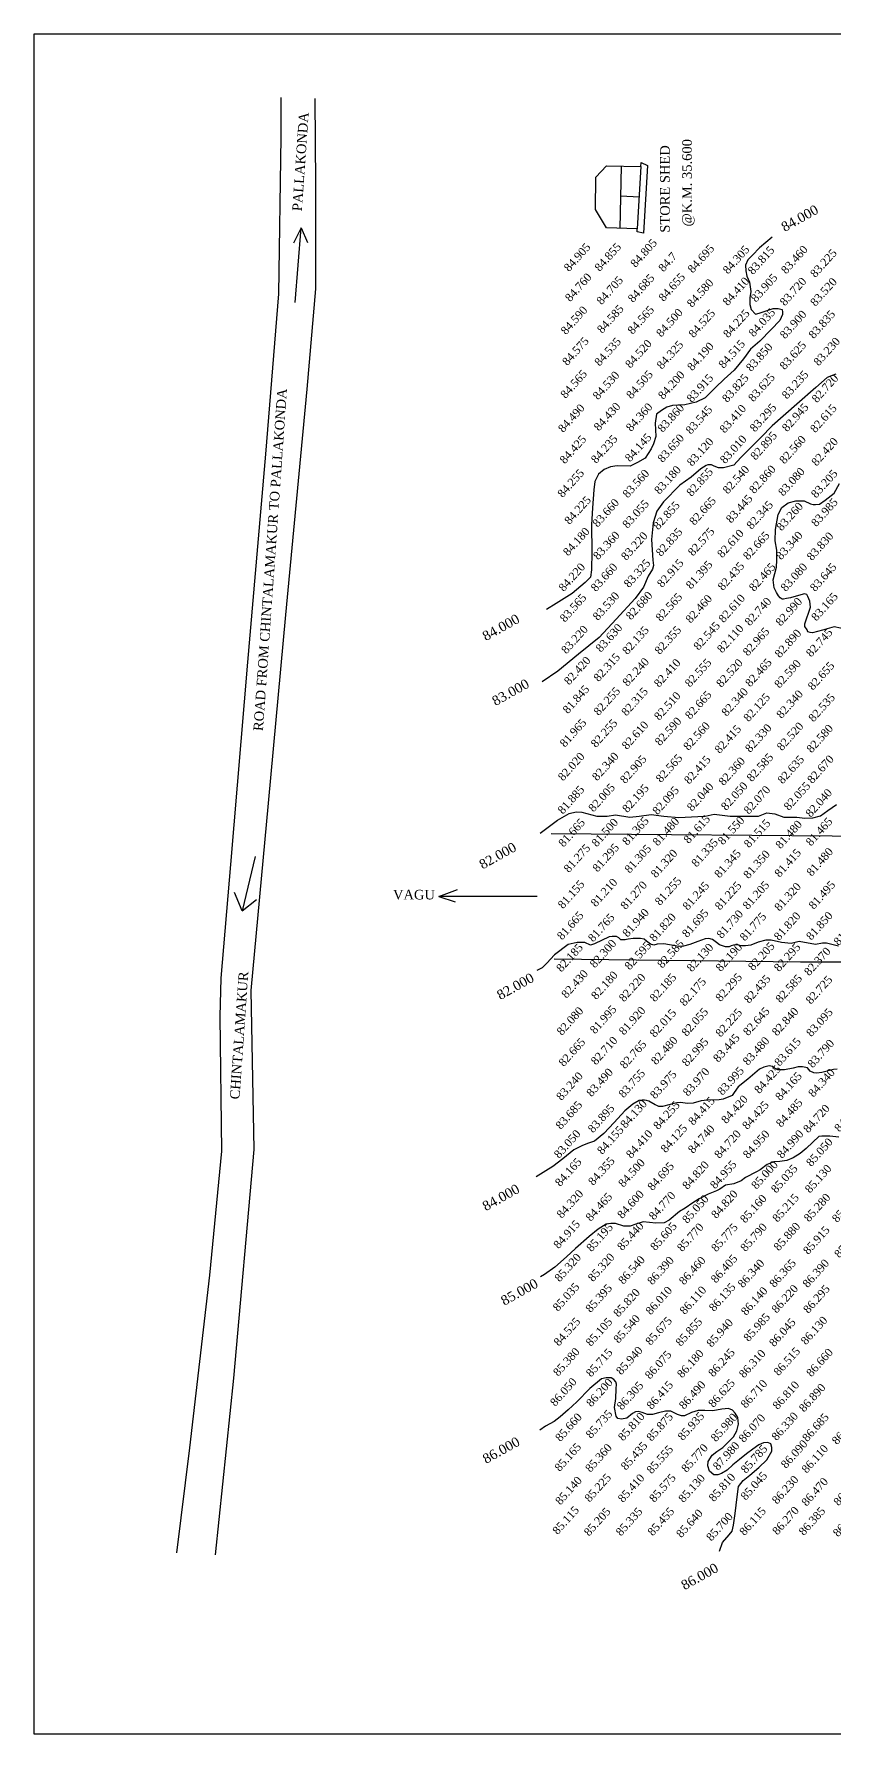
# Model space of a CAD drawing. Header units: millimetres. Extents: x 0 to 743, y 0 to 531.
# Drawn here: x 0 to 250, y 0 to 531 of the extents above; entities that cross this region are included whole.
import ezdxf

# ---------------------------------------------------------------- set-up
doc = ezdxf.new("R2010")
doc.units = ezdxf.units.MM
doc.header["$MEASUREMENT"] = 0
for name, color, linetype in [('CONTOUR', 31, 'Continuous'), ('CONTOUR TEXT', 31, 'Continuous'), ('LEVELS', 6, 'Continuous'), ('NALA', 4, 'Continuous'), ('TEXT', 7, 'Continuous')]:
    doc.layers.add(name, color=color, linetype=linetype)
for name, color, linetype, lineweight in [('MISC', 3, 'Continuous', 30), ('ROAD', 1, 'Continuous', 30), ('TITLE', 7, 'Continuous', 30)]:
    doc.layers.add(name, color=color, linetype=linetype, lineweight=lineweight)
doc.styles.get("Standard").update_dxf_attribs({"font": 'TIMES.TTF'})

msp = doc.modelspace()

# ---------------------------------------------------------------- linework, layer by layer
at = {"layer": 'CONTOUR'}
for points in [[(230.4, 467.52), (226.43, 464.2), (224.24, 461.89), (222.84, 460.4), (222.14, 458.74), (222.2, 457.02), (222.52, 455.36), (223.32, 453.49), (223.75, 450.54), (223.43, 448.62), (223.43, 446.53), (223.86, 444.98), (225.2, 443.48), (226.38, 443.8), (229.17, 444.71), (230.72, 445.3), (232.28, 445.24), (233.51, 444.98), (233.62, 444.12), (233.62, 443.37), (232.81, 441.55), (230.13, 438.66), (226.59, 435.02), (223.64, 432.51), (221.45, 429.51), (218.6, 425.98), (215.39, 423.14), (212.71, 420.57), (209.47, 417.37), (206.69, 416.03), (203.2, 415.18), (199.34, 414.91), (197.57, 414.43), (195.86, 413.41), (194.3, 412.23), (193.87, 409.39), (194.09, 405.27), (193.39, 402.97), (192.69, 401.42), (190.8, 398.53), (188.39, 397.14), (186.14, 396.01), (182.06, 396.07), (179.97, 395.8), (177.94, 394.99), (176.17, 393.5), (175.1, 391.25), (174.77, 388.57), (174.34, 382.95), (173.97, 377.65), (174.12, 369.25), (174.07, 363.58), (173.69, 361.33), (172.08, 359.67), (168.01, 356.19), (163.02, 353.15), (160.02, 351.28)], [(250.26, 424.72), (247.56, 423.71), (244.02, 420.55), (238.16, 415.37), (230.45, 408.55), (226.87, 404.93), (220.62, 398.75), (218.43, 396.27), (215.18, 395.47), (213.66, 395.43), (212.36, 396.02), (211.43, 396.4), (211.18, 396.44), (210.38, 396.44), (209.83, 396.19), (208.14, 395.18), (205.11, 392.52), (201.61, 390.08), (196.49, 384.87), (194.42, 381.92), (193.28, 378.3), (192.74, 373.08), (193.16, 366.69), (193.37, 364.96), (193.03, 363.83), (191.76, 361.68), (190.29, 358.19), (187.63, 354.65), (181.77, 348.25), (176.37, 342.45), (169.97, 337.27), (163.54, 331.98), (158.61, 328.61)], [(253.77, 345.02), (249.72, 345.86), (246.1, 344.77), (243.02, 343.97), (242.26, 344.01), (241.59, 344.3), (241.3, 344.89), (240.66, 345.9), (240.66, 346.75), (242.35, 351.97), (242.14, 353.82), (241.59, 355.29), (241.25, 355.92), (240.54, 356.13), (238.6, 355.59), (236.11, 354.91), (234.85, 354.66), (233.92, 354.41), (233.54, 354.45), (232.95, 354.83), (232.4, 355.46), (231.77, 356.51), (231.01, 357.99), (230.74, 360.47), (231.8, 364.42), (231.84, 366.65), (231.88, 369.73), (231.33, 372.71), (231.5, 376.21), (232.34, 380.87), (233.48, 383.06), (235.46, 384.58), (237.82, 385.17), (240.39, 385.17), (242.37, 384.28), (243.22, 383.99), (243.93, 383.99), (245.2, 384.12), (246.97, 385.42), (249.79, 387.57), (251.44, 390.6)], [(157.98, 281.36), (163.36, 285.45), (167.09, 287.52), (169.21, 288.03), (171.05, 287.93), (175.7, 286.69), (178.96, 286.69), (181.54, 287.06), (185.96, 286.42), (188.9, 286.65), (192.63, 287.15), (196.64, 286.69), (201.24, 286.23), (207.21, 286.6), (209.47, 286.64), (212.27, 287.33), (217.34, 286.64), (222.58, 286.69), (226.17, 286.64), (228.8, 287.7), (231.24, 287.43), (234.04, 286.37), (238.09, 286.32), (240.62, 286.05), (243.09, 286.15), (245.48, 286.8), (247.83, 288.41), (250.5, 290.34)], [(251.17, 246.07), (247.39, 246.99), (246.16, 246.99), (243.95, 246.62), (238.89, 247.49), (236.36, 246.94), (233.37, 247.17), (230.1, 247.95), (228.4, 248), (226, 247.31), (223.75, 246.39), (222.05, 246.16), (220.8, 246.21), (219.42, 246.48), (218.36, 246.39), (217.58, 246.21), (217.03, 245.88), (215.88, 245.88), (213.99, 246.53), (213.07, 247.22), (211.83, 248.14), (210.63, 248.46), (209.53, 248.41), (207.18, 247.54), (204.74, 246.58), (202.72, 246.07), (201.29, 245.93), (198.39, 246.48), (196.55, 246.85), (194.57, 246.67), (193.51, 246.35), (192.41, 246.71), (191.21, 247.59), (190.47, 248.23), (189.32, 248.51), (188.08, 248.51), (187.48, 248.51), (187.07, 248.46), (185.5, 248.23), (184.95, 248.14), (184.54, 248.09), (183.99, 248.05), (183.16, 248.09), (182.79, 248.46), (182.56, 248.69), (181.78, 249.06), (180.49, 249.06), (179.52, 249.01), (174.96, 246.81), (173.72, 246.44), (171.97, 247.17), (169.58, 247.27), (166.77, 246.58), (162.49, 243.36), (160.05, 240.74), (158.67, 239.31), (157, 238.46)], [(250.68, 207.69), (249.59, 207.6), (245.88, 206.61), (244.37, 206.42), (243.42, 206.51), (242.33, 207.04), (241.45, 208.06), (239.84, 208.42), (238.56, 208.35), (236.92, 207.99), (234.29, 207.4), (232.22, 207.5), (231.17, 207.96), (230.48, 208.48), (229.46, 208.71), (227.82, 208.32), (226.44, 207.66), (222.8, 204.57), (219.81, 202.17), (218.57, 200.4), (217.88, 199.39), (215.12, 198.27), (213.87, 198.04), (210.16, 198.01), (208.25, 197.78), (205.72, 197.02), (203.98, 196.96), (202.51, 197.19), (201.69, 197.25), (200.7, 197.12), (198.53, 196.6), (196.21, 195.96), (195.09, 195.99), (194.4, 196.28), (193.91, 196.55), (191.91, 197.63), (191.15, 197.86), (190.56, 197.96), (189.87, 197.96), (188.89, 197.83), (186.88, 196.74), (184.39, 194.68), (181.14, 191.04), (177.92, 187.56), (174.97, 185.17), (172.81, 184.45), (171.03, 183.76), (168.5, 182.45), (165.12, 179.66), (162, 177.3), (156.75, 173.98)], [(251.19, 186.47), (248.38, 186.77), (246.76, 186.77), (245.87, 186.77), (244.98, 186.6), (243.14, 184.85), (241.06, 182.89), (239.14, 181.28), (237.01, 180), (234.97, 179.11), (232.84, 178.85), (230.92, 178.73), (228.88, 177.83), (226.7, 176.17), (225.55, 175.54), (222.06, 173.83), (220.7, 172.77), (218.49, 171.88), (215.89, 171.46), (214.06, 170.18), (212.99, 169.63), (210.44, 168.65), (207.63, 167.12), (205.62, 165.89), (203.24, 164.23), (201.54, 163.21), (198.3, 160.48), (196.72, 159.68), (194.08, 159.55), (190.12, 159.93), (187.91, 159.29), (186.12, 158.57), (184.16, 158.61), (181.56, 159.46), (180.07, 159.42), (178.58, 159.21), (176.07, 157.72), (173.25, 155.38), (169.05, 151.64), (166.24, 149.09), (162.53, 145.82), (159.34, 143.48), (158.1, 142.75)], [(214.01, 57.15), (214.94, 59.79), (217.04, 62.2), (217.9, 63.36), (218.36, 65.23), (218.83, 68.88), (219.22, 71.44), (219.61, 74.94), (219.92, 77.27), (221.4, 79.14), (223.42, 80.85), (226.3, 83.25), (228.79, 85.59), (230.34, 88.31), (230.29, 89.53), (229.96, 90.64), (229.04, 91.01), (227.74, 90.97), (226.3, 90.36), (224.35, 88.93), (222.45, 87.49), (220.18, 85.73), (218.18, 84.11), (216.37, 82.39), (214.61, 81.33), (213.45, 80.96), (212.2, 80.96), (210.9, 82.07), (210.3, 83.74), (210.44, 85.13), (211.69, 87.07), (213.17, 88.28), (215.03, 89.44), (216.33, 90.87), (218.37, 92.86), (219.43, 94.72), (219.89, 96.78), (219.75, 98.86), (218.87, 100.21), (217.99, 101.18), (216.78, 101.69), (214.69, 101.46), (211.86, 100.95), (209.41, 101.09), (207.27, 101), (205.28, 100.39), (203, 99.42), (202.08, 99.33), (200.82, 99.79), (198.74, 100.86), (197.16, 100.86), (194.93, 100.35), (193.08, 99.84), (191.55, 99.79), (189.83, 100.39), (188.58, 100.72), (187.79, 100.67), (186.86, 100.07), (185.1, 98.63), (183.38, 98.31), (182.25, 98.55), (181.69, 99.25), (181.22, 101.94), (181.6, 104.76), (181.73, 107.82), (181.78, 109.3), (181.64, 110), (181.04, 110.69), (180.2, 111.2), (178.58, 111.2), (177.19, 110.92), (173.48, 107.87), (169.44, 103.74), (166.75, 101.2), (164.29, 99.06), (162.39, 97.58), (159.7, 96.15), (157.85, 94.94)]]:
    msp.add_lwpolyline(points, dxfattribs=at)
at = {"layer": 'MISC'}
msp.add_lwpolyline([(178.71, 489.86), (189.4, 489.59), (188.32, 470.13), (178.71, 470.4), (175.3, 476.14), (175.39, 486.27)], close=True, dxfattribs=at)
for points in [[(182.93, 470.28), (183.41, 489.74)], [(189.4, 489.59), (189.49, 490.84), (191.46, 489.95), (190.29, 468.79), (188.23, 469.15), (188.32, 470.13)], [(183.18, 480.45), (188.87, 480.14)]]:
    msp.add_lwpolyline(points, dxfattribs=at)
at = {"layer": 'NALA'}
for points in [[(161.4, 281.28), (261.62, 280.48), (408.89, 279.3), (445.5, 279.3), (516, 258.72), (569.9, 243.73)], [(564.57, 208.25), (493.37, 226.61), (445.29, 239.47), (390.76, 239.47), (268.83, 241.1), (239.21, 241.1), (162.37, 242.01)]]:
    msp.add_lwpolyline(points, dxfattribs=at)
at = {"layer": 'ROAD'}
for points in [[(44.55, 56.63), (48.63, 89.4), (54.87, 143.36), (58.58, 182.02), (58.11, 224.11), (58.46, 236.05), (61.46, 271.57), (66.73, 334.77), (70.8, 381.74), (72.36, 399.73), (76.44, 449.8), (77.16, 498.8), (77.16, 511.18)], [(87.7, 510.83), (87.82, 484.04), (87.82, 451.37), (85.19, 420.04), (78.48, 349.56), (73.08, 290.69), (67.69, 232.19), (68.64, 182.59), (62.29, 111.18), (56.54, 55.91)]]:
    msp.add_lwpolyline(points, dxfattribs=at)
at = {"layer": 'TEXT'}
for points in [[(81.47, 447.11), (83.4, 470.46), (80.99, 465.64)], [(83.4, 470.46), (85.33, 465.89)], [(69, 274.06), (64.93, 257.09), (69.48, 260.67)], [(64.93, 257.09), (62.54, 262.82)]]:
    msp.add_lwpolyline(points, dxfattribs=at)
at = {"layer": 'TITLE'}
msp.add_lwpolyline([(0, 530.99), (741.68, 530.99), (741.68, 0), (0, 0)], close=True, dxfattribs=at)
for points in [[(157.11, 261.64), (126.36, 261.64), (132.17, 263.76)], [(126.36, 261.64), (131.46, 259.94)]]:
    msp.add_lwpolyline(points, dxfattribs=at)

# ---------------------------------------------------------------- texts
at = {"layer": 'CONTOUR TEXT'}
for s, p in [('84.000', (234.31, 469.13)), ('84.000', (141.03, 341.31)), ('83.000', (144.04, 321.04)), ('82.000', (140.03, 269.99)), ('82.000', (145.54, 229.2)), ('84.000', (141.03, 163.26)), ('85.000', (146.79, 133.73)), ('86.000', (141.11, 84.32)), ('86.000', (203.07, 44.87))]:
    msp.add_text(s, height=3, rotation=29.1513, dxfattribs=at).set_placement(p)
at = {"layer": 'LEVELS'}
for s, p in [('84.905', (167, 456.57)), ('84.855', (176.57, 456.63)), ('84.805', (187.76, 457.88)), ('84.7', (196.5, 456.48)), ('84.695', (205.63, 456.13)), ('84.305', (216.61, 455.82)), ('83.815', (224.41, 455.63)), ('83.460', (234.8, 455.83)), ('83.225', (243.89, 454.71)), ('84.760', (167.36, 447.17)), ('84.705', (177.17, 446.22)), ('84.685', (186.97, 446.92)), ('84.655', (196.53, 447.23)), ('84.580', (205.39, 445.4)), ('84.410', (216.55, 445.92)), ('83.905', (225.37, 447.03)), ('83.720', (234.39, 445.86)), ('83.520', (243.92, 445.74)), ('84.585', (177.35, 437.29)), ('84.565', (186.86, 436.98)), ('84.590', (166.03, 436.88)), ('84.500', (195.81, 436.13)), ('84.525', (205.91, 435.91)), ('84.225', (216.7, 435.89)), ('84.035', (224.65, 436.18)), ('83.900', (234.42, 435.58)), ('83.835', (243.38, 435.61)), ('84.575', (166.47, 427.21)), ('84.535', (176.53, 427.06)), ('84.520', (186.14, 426.42)), ('84.515', (215.25, 426.33)), ('83.230', (244.92, 427.13)), ('84.325', (195.97, 426.08)), ('84.190', (205.48, 425.6)), ('83.850', (223.85, 425.36)), ('83.625', (234.32, 425.92)), ('84.565', (165.92, 416.96)), ('84.530', (176.02, 416.55)), ('84.505', (186.47, 416.8)), ('84.200', (196.4, 416.66)), ('83.915', (205.33, 415.7)), ('83.825', (216.38, 415.7)), ('83.625', (224.55, 415.91)), ('83.235', (235.03, 416.76)), ('82.720', (244.37, 415.61)), ('84.490', (165.19, 406.31)), ('84.430', (176.33, 406.8)), ('84.360', (186.37, 406.64)), ('83.860', (196.24, 406.37)), ('83.545', (205.02, 405.79)), ('83.410', (215.59, 406.13)), ('83.295', (225.03, 406.48)), ('82.945', (235.08, 406.56)), ('82.615', (243.87, 406.24)), ('84.425', (165.68, 396.55)), ('84.235', (175.46, 396.67)), ('84.145', (186.05, 397.14)), ('83.650', (196.22, 396.94)), ('83.120', (205.39, 395.78)), ('83.010', (215.72, 396.58)), ('82.895', (225.23, 397.7)), ('82.560', (234.25, 396.48)), ('82.420', (244.27, 395.83)), ('84.255', (165, 385.99)), ('83.560', (185.33, 385.88)), ('83.180', (195.23, 387.02)), ('82.855', (205.25, 386.35)), ('82.540', (216.56, 387.11)), ('82.860', (224.82, 387.2)), ('83.080', (233.89, 386.45)), ('83.205', (244.14, 385.84)), ('84.225', (167.16, 377.56)), ('83.660', (175.93, 376.74)), ('83.055', (185.26, 376.38)), ('82.855', (194.87, 375.92)), ('82.665', (206.16, 377.33)), ('83.445', (217.6, 378.02)), ('82.345', (223.99, 376.07)), ('83.260', (233.36, 375.59)), ('83.985', (244.19, 376.89)), ('84.180', (166.74, 367.75)), ('83.360', (176.12, 366.56)), ('83.220', (184.85, 366.38)), ('82.835', (195.7, 367.61)), ('82.575', (205.72, 367.73)), ('82.610', (214.85, 367.17)), ('82.665', (222.92, 366.49)), ('83.340', (233.23, 366.55)), ('83.830', (242.82, 366.31)), ('83.325', (185.7, 357.86)), ('82.915', (196.07, 357.89)), ('81.395', (205.09, 357.41)), ('84.220', (165.34, 356.64)), ('83.660', (175.39, 356.61)), ('82.435', (215.01, 356.97)), ('82.465', (224.77, 356.68)), ('83.080', (234.66, 356.65)), ('83.645', (243.82, 356.63)), ('83.565', (165.72, 347.07)), ('83.530', (176, 347.62)), ('82.680', (186.34, 347.78)), ('82.565', (195.65, 347.3)), ('82.460', (204.97, 346.76)), ('82.610', (215.25, 346.9)), ('83.165', (244.23, 347.43)), ('82.740', (223.45, 345.93)), ('82.990', (233.08, 345.85)), ('83.220', (166.19, 337.17)), ('83.630', (176.93, 337.69)), ('82.135', (185.23, 336.93)), ('82.355', (195.32, 336.98)), ('82.545', (207.44, 338.31)), ('82.110', (214.81, 337.44)), ('82.965', (222.85, 336.51)), ('82.745', (242.57, 336.19)), ('82.890', (232.81, 335.95)), ('82.420', (167.05, 327.45)), ('82.315', (176.24, 328.49)), ('82.240', (185.28, 327.04)), ('82.410', (195.11, 326.73)), ('82.555', (204.75, 326.78)), ('82.520', (214.55, 326.71)), ('82.465', (223.59, 326.85)), ('82.590', (232.69, 326.46)), ('82.655 ', (243.14, 325.82)), ('81.845', (166.63, 318.48)), ('82.255', (176.26, 317.9)), ('82.315', (184.94, 317.77)), ('82.510', (195.15, 316.42)), ('82.665', (204.82, 316.74)), ('82.340', (216.18, 317.68)), ('82.125', (223.05, 315.97)), ('82.340', (233.33, 316.98)), ('82.535', (243.33, 315.91)), ('81.965', (165.71, 308.02)), ('82.255', (175.4, 307.9)), ('82.610', (185.07, 307.29)), ('82.590', (195.39, 308.48)), ('82.560', (204.28, 307.02)), ('82.415', (214.03, 306.04)), ('82.330', (223.55, 306.39)), ('82.520', (233.46, 306.92)), ('82.580', (242.73, 306.25)), ('82.020', (165.15, 297.49)), ('82.340', (175.79, 297.53)), ('82.905', (184.53, 296.65)), ('82.565', (195.69, 296.97)), ('82.415', (204.51, 296.49)), ('82.360', (215.27, 296.02)), ('82.585', (224.06, 297.24)), ('82.635', (233.69, 296.56)), ('82.670', (242.96, 296.64)), ('82.055', (235.63, 288.27)), ('81.885', (165.07, 287.13)), ('82.005', (174.65, 287.79)), ('82.195', (185.21, 287.57)), ('82.095', (194.63, 286.92)), ('82.040', (205.4, 288.04)), ('82.050', (216.05, 288.27)), ('82.070', (223.13, 287.08)), ('82.040', (242.43, 286.13)), ('81.615', (204.34, 277.93)), ('81.665', (165.29, 276.84)), ('81.500', (175.63, 276.89)), ('81.365', (185.2, 277.37)), ('81.480 ', (194.69, 277.19)), ('81.550', (215.06, 277.51)), ('81.515', (223.17, 276.61)), ('81.480', (233.04, 276.28)), ('81.465', (242.52, 277.15)), ('81.275', (166.95, 268.85)), ('81.295', (175.92, 269.03)), ('81.305', (185.94, 268.67)), ('81.320', (194.13, 267.23)), ('81.335', (206.81, 270.59)), ('81.345', (213.97, 267.16)), ('81.415', (232.73, 267.39)), ('81.480', (242.73, 267.72)), ('81.350', (223.01, 266.94)), ('81.155', (165.11, 257.57)), ('81.210', (175.38, 258.16)), ('81.270', (184.65, 257.3)), ('81.255', (195.39, 258.58)), ('81.245', (204.06, 257.11)), ('81.225', (214.11, 257.14)), ('81.205', (222.81, 257.31)), ('81.320', (232.71, 256.81)), ('81.495', (243.41, 257.38)), ('81.665', (164.85, 247.83)), ('81.765', (174.54, 247.19)), ('81.940', (185.26, 248.71)), ('81.820', (193.67, 247.29)), ('81.695', (203.88, 248.56)), ('81.730', (214.65, 248.28)), ('81.775', (221.88, 247.48)), ('81.820', (232.56, 247.66)), ('81.850', (242.62, 247.75)), ('81.905', (251.17, 246.07)), ('82.185', (164.63, 237.8)), ('82.300', (175.06, 239.08)), ('82.595', (185.94, 238.44)), ('82.585', (196.13, 238.99)), ('82.130', (205.35, 237.86)), ('82.190', (214.37, 237.92)), ('82.205', (224.49, 238.23)), ('82.295', (232.56, 237.91)), ('82.370', (241.98, 236.62)), ('82.430', (166.22, 229.61)), ('82.180', (175.5, 229.18)), ('82.220', (184.17, 228.48)), ('82.185', (193.8, 228.49)), ('82.175', (203.09, 227.13)), ('82.295', (214.31, 228.54)), ('82.435', (223.21, 228.02)), ('82.585', (233.06, 228.14)), ('82.725', (242.5, 227.75)), ('82.080', (164.76, 218.01)), ('81.995', (175.11, 218.49)), ('81.920', (184.16, 218.1)), ('82.015', (193.77, 217.38)), ('82.055', (203.73, 217.71)), ('82.225', (214.33, 217.49)), ('82.645', (222.93, 217.91)), ('82.840', (231.93, 217.83)), ('83.095', (242.64, 217.58)), ('82.710', (175.42, 208.77)), ('82.480', (194.21, 208.81)), ('83.445', (213.59, 209.61)), ('82.665', (165.36, 208.26)), ('82.765', (184.45, 207.58)), ('82.995', (203.83, 208.32)), ('83.480', (222.84, 208.66)), ('83.615', (232.7, 208.38)), ('83.790', (243.07, 207.87)), ('83.490', (174.03, 198.84)), ('83.755', (184.05, 198.51)), ('83.975', (193.9, 198.16)), ('83.970', (204.14, 199.01)), ('83.995', (214.91, 199.31)), ('84.425', (226.42, 199.8)), ('84.340', (243.28, 198.72)), ('83.240', (164.62, 197.68)), ('84.165', (232.98, 197.64)), ('83.685', (164.42, 188.65)), ('83.895', (174.49, 187.58)), ('84.130', (184.62, 188.99)), ('84.255', (194.87, 188.58)), ('84.415', (205.81, 189.94)), ('84.420', (216.11, 190.42)), ('84.425', (222.67, 188.62)), ('84.485', (233.2, 189.32)), ('84.720', (241.69, 187.56)), ('84.590', (251.42, 187.85)), ('83.050', (163.9, 179.61)), ('84.155', (177.36, 180.83)), ('84.410', (186.4, 179.6)), ('84.125', (197.19, 181.35)), ('84.740', (205.74, 181.14)), ('84.720', (213.95, 179.56)), ('84.950', (222.89, 179.53)), ('84.990', (233.5, 179.58)), ('85.050', (242.62, 177.04)), ('84.165', (164.23, 170.83)), ('84.355', (174.57, 171.13)), ('84.500', (183.98, 170.57)), ('84.695', (193.08, 169.52)), ('84.820', (203.97, 169.88)), ('84.955', (212.62, 170.05)), ('85.000', (225.51, 169.95)), ('85.035', (231.66, 168.76)), ('85.130', (242.23, 168.75)), ('84.320', (164.73, 160.88)), ('84.465', (173.78, 159.95)), ('84.600', (183.66, 160.75)), ('84.770', (193.51, 160.35)), ('85.050', (203.91, 159.27)), ('84.820', (212.97, 160.81)), ('85.160', (221.99, 159.39)), ('85.215', (232.08, 159.67)), ('85.280', (241.9, 159.76)), ('85.255', (250.69, 159.56)), ('84.915', (163.73, 151.38)), ('85.195', (174.02, 150.44)), ('85.440', (183.62, 150.8)), ('85.605', (193.96, 150.77)), ('85.770', (202.32, 150.46)), ('85.775', (212.98, 150.41)), ('85.790', (222.09, 150.47)), ('85.880', (232.47, 150.71)), ('85.915', (241.67, 149.56)), ('85.905', (251.4, 148.52)), ('85.320', (164.07, 141.02)), ('85.320', (174.49, 141.08)), ('86.540', (183.98, 140.27)), ('86.390', (193.03, 140.08)), ('86.460', (202.93, 140.07)), ('86.405', (212.86, 140.64)), ('86.340', (221.28, 139.18)), ('86.365', (231.15, 139.25)), ('86.390', (241.5, 139.2)), ('85.035', (163.54, 131.83)), ('85.395', (173.74, 131.44)), ('85.820', (182.44, 130.03)), ('86.010', (192.49, 130.72)), ('86.110', (203.14, 130.8)), ('86.135', (212.28, 131.75)), ('86.140', (222.28, 130.55)), ('86.220', (231.81, 131.24)), ('86.295', (241.71, 131.18)), ('84.525', (163.82, 120.97)), ('85.105', (173.81, 120.89)), ('85.540', (182.47, 121.87)), ('85.675', (192.45, 121.21)), ('85.855', (201.88, 120.9)), ('85.940', (211.5, 120.6)), ('85.985', (223.06, 122.37)), ('86.045', (231.05, 120.76)), ('86.130', (240.95, 121.36)), ('85.380', (163.63, 111.54)), ('85.715', (173.89, 111.31)), ('85.940', (183.29, 111.98)), ('86.075', (192.29, 110.64)), ('86.180', (202.33, 111)), ('86.245', (212.06, 111.32)), ('86.310', (221.64, 111.01)), ('86.515', (232.44, 111.69)), ('86.660', (242.68, 111.35)), ('86.050', (162.7, 102.15)), ('86.200', (173.96, 101.97)), ('86.305', (183.51, 101)), ('86.415', (192.78, 101.18)), ('86.490', (202.92, 101.22)), ('86.625', (212.08, 101.78)), ('86.710', (222.18, 101.57)), ('86.810', (232.15, 101.15)), ('86.890', (240.38, 100.35)), ('85.735', (173.83, 92.12)), ('85.660', (164.31, 91.13)), ('85.810', (183.91, 91.33)), ('85.875', (192.77, 91.24)), ('85.935', (202.52, 91.46)), ('85.980', (212.85, 91.08)), ('86.070', (221.55, 90.86)), ('86.330', (231.8, 91.43)), ('86.685', (241.4, 91.09)), ('86.915', (250.64, 90.18)), ('85.165', (164.08, 81.8)), ('85.360', (173.67, 81.56)), ('85.435', (184.77, 82.2)), ('85.770', (203.66, 81.52)), ('87.980', (213.51, 82.18)), ('85.785', (222.22, 81.22)), ('86.090', (234.74, 82.76)), ('86.110', (241.19, 81.27)), ('85.555', (192.8, 81.07)), ('85.140', (164.32, 71.35)), ('85.225', (173.43, 72.22)), ('85.410', (183.85, 72.11)), ('85.575', (193.62, 72.16)), ('85.130', (202.74, 72.08)), ('85.810', (212.21, 72.35)), ('85.045', (222.15, 72.82)), ('86.230', (231.94, 71.6)), ('86.470', (241.16, 70.96)), ('86.600', (251.15, 71.08)), ('85.115', (163.43, 62.08)), ('85.205', (173.26, 61.61)), ('85.335', (183.21, 61.64)), ('85.455', (193.14, 61.69)), ('85.640', (202.05, 61.1)), ('85.700', (211.44, 60.06)), ('86.115', (221.78, 61.76)), ('86.270', (232.06, 61.96)), ('86.385', (240.3, 61.79)), ('86.565', (250.98, 61.4))]:
    msp.add_text(s, height=2.5, rotation=48.0962, dxfattribs=at).set_placement(p)
at = {"layer": 'TEXT'}
for s, rotation, p in [(' PALLAKONDA', 85.9802, (83.5, 474.44)), ('STORE SHED', 90, (198.44, 468.93)), ('@K.M. 35.600', 90, (205.33, 470.83)), ('ROAD FROM CHINTALAMAKUR TO PALLAKONDA', 85.9802, (71.45, 313.19)), (' CHINTALAMAKUR ', 85.9802, (64.03, 197.02))]:
    msp.add_text(s, height=3, rotation=rotation, dxfattribs=at).set_placement(p)
msp.add_text('VAGU', height=3, dxfattribs=at).set_placement((112.06, 260.67))

doc.saveas('drawing.dxf')
